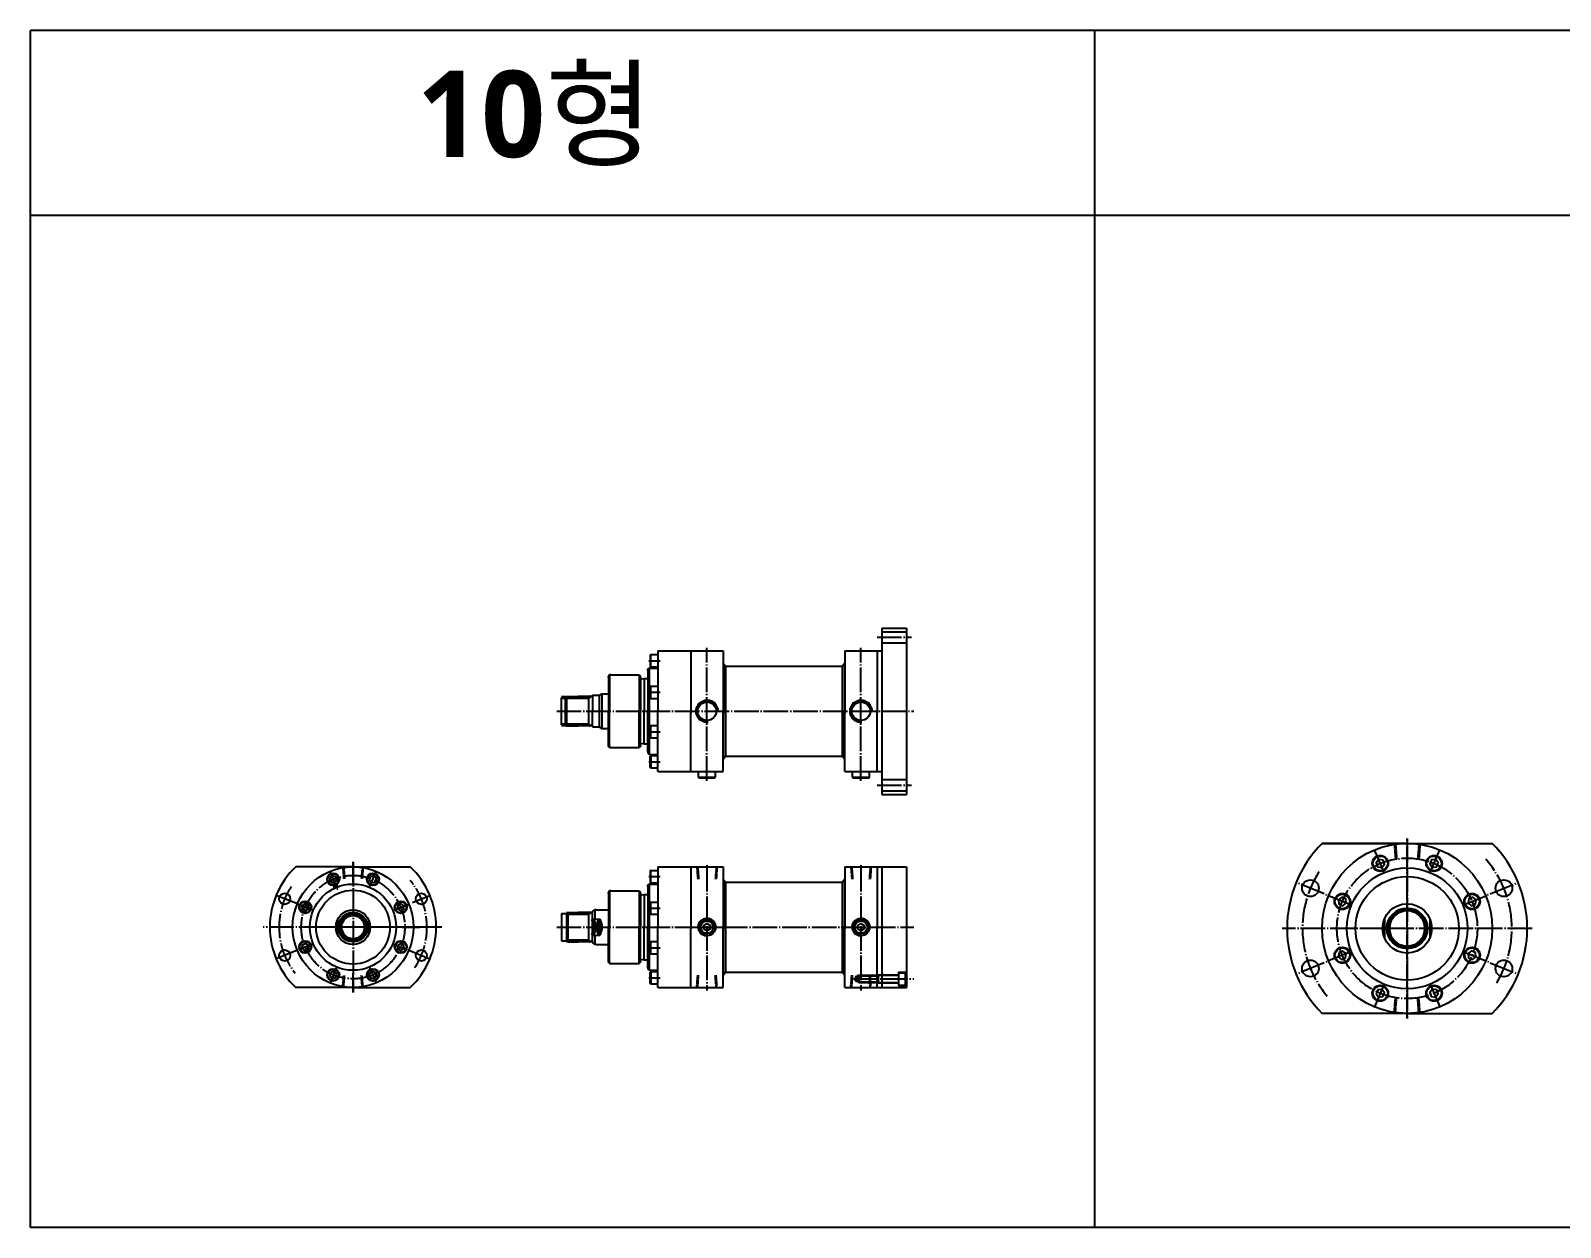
# Model space of a CAD drawing. Extents: x 0 to 5057, y -1057 to 1388.
# Drawn here: x 0 to 1242, y 0 to 971 of the extents above; entities that cross this region are included whole.
import ezdxf

# ---------------------------------------------------------------- set-up
doc = ezdxf.new("R2010")
doc.units = 0
doc.header["$PDMODE"] = 1
for name, pattern in [('CENTER', [24, 20, -1.5, 1, -1.5]), ('HIDDEN', [5, 3.5, -1.5]), ('HIDDENX2', [0.75, 0.5, -0.25])]:
    doc.linetypes.add(name, pattern=pattern)
doc.layers.get('0').update_dxf_attribs({"linetype": 'CONTINUOUS'})
doc.layers.get('DEFPOINTS').update_dxf_attribs({"linetype": 'CONTINUOUS'})
for name, color, linetype in [('1', 3, 'CONTINUOUS'), ('3', 2, 'HIDDEN'), ('HIDDEN', 2, 'HIDDEN'), ('ML', 3, 'CONTINUOUS')]:
    doc.layers.add(name, color=color, linetype=linetype)
doc.layers.add('Thick', color=7, linetype='CONTINUOUS', lineweight=50)
doc.styles.add('GHS', font='ROMANS', dxfattribs={"height": 2.5, "bigfont": 'GHS'})
doc.styles.add('문자', font='romans.shx')

msp = doc.modelspace()

# ---------------------------------------------------------------- linework, layer by layer
for p, q in [((5057.3, 971), (0, 971)), ((0, 0), (0, 971)), ((863.8, 0), (863.8, 971)), ((2781.8, 821), (0, 821)), ((2781.8, 0), (0, 0)), ((2781.8, 0), (0, 0))]:
    msp.add_line(p, q)
at = {"color": 3}
msp.add_line((435, 430.8), (435, 406.8), dxfattribs=at)
at = {"layer": '1'}
for p, q in [((503.4, 464.8), (503, 464.4)), ((503, 464.4), (503, 455.2)), ((503.4, 464.8), (509, 464.8)), ((503.4, 454.8), (503.4, 464.8)), ((509, 467.8), (509, 418.8)), ((493, 448.3), (494, 448.3)), ((494, 448.3), (494, 418.8)), ((494, 448.3), (495, 447.3)), ((495, 446.3), (495, 447.3)), ((501, 452.8), (502, 453.8)), ((501, 451.8), (501, 452.8)), ((501, 451.8), (501, 418.8)), ((502, 453.8), (502, 383.8)), ((503, 453.8), (502, 453.8)), ((502, 383.8), (502, 453.8)), ((503, 453.8), (509, 453.8)), ((503.4, 454.8), (509, 454.8)), ((495, 446.3), (495, 418.8)), ((495, 444.8), (498, 445.3)), ((498, 445.3), (498, 418.8)), ((498, 445.3), (501, 445.3)), ((498, 445.3), (501, 445.3)), ((503.4, 439.2), (503, 438.8)), ((503, 438.8), (503, 429.6)), ((503.4, 439.2), (509, 439.2)), ((503.4, 429.2), (503.4, 439.2)), ((503, 429.6), (503.4, 429.2)), ((503.4, 429.2), (509, 429.2)), ((494, 389.3), (494, 418.8)), ((494, 389.3), (494, 418.8)), ((495, 391.3), (495, 418.8)), ((495, 391.3), (495, 418.8)), ((498, 392.3), (498, 418.8)), ((498, 392.3), (498, 418.8)), ((501, 385.8), (501, 418.8)), ((501, 385.8), (501, 418.8)), ((509, 371.3), (509, 418.8)), ((509, 369.8), (509, 418.8)), ((503.4, 407.1), (503, 406.7)), ((503, 406.7), (503, 397.5)), ((503, 397.5), (503.4, 397.1)), ((503.4, 397.1), (503.4, 407.1)), ((503.4, 407.1), (509, 407.1)), ((493, 389.3), (494, 389.3)), ((493, 389.3), (494, 389.3)), ((494, 389.3), (495, 390.3)), ((494, 389.3), (495, 390.3)), ((495, 392.8), (498, 392.3)), ((495, 392.8), (498, 392.3)), ((495, 391.3), (495, 390.3)), ((495, 391.3), (495, 390.3)), ((498, 392.3), (501, 392.3)), ((498, 392.3), (501, 392.3)), ((498, 392.3), (501, 392.3)), ((498, 392.3), (501, 392.3)), ((501, 385.8), (501, 384.8)), ((501, 385.8), (501, 384.8)), ((503.4, 397.1), (509, 397.1)), ((501, 384.8), (501, 384.8)), ((501, 384.8), (502, 383.8)), ((501, 384.8), (502, 383.8)), ((503, 383.8), (502, 383.8)), ((502, 383.8), (502, 383.8)), ((503, 383.8), (502, 383.8)), ((503, 383.8), (509, 383.8)), ((503, 383.8), (509, 383.8)), ((503.4, 382.8), (503, 382.4)), ((503, 373.2), (503, 382.4)), ((503.4, 372.8), (503, 373.2)), ((503.4, 382.8), (503.4, 372.8)), ((503.4, 382.8), (509, 382.8)), ((503.4, 372.8), (509, 372.8)), ((674, 370), (674, 373.8)), ((674, 370), (674, 373.8)), ((542, 365.3), (542, 369.8)), ((542, 365.3), (542.5, 364.8)), ((542, 365.3), (556, 365.3)), ((542.5, 364.8), (555.5, 364.8)), ((555.5, 364.8), (556, 365.3)), ((556, 365.3), (556, 369.8)), ((667, 365.3), (667, 369.8)), ((667, 365.3), (681, 365.3)), ((667, 365.3), (667.5, 364.8)), ((667.5, 364.8), (680.5, 364.8)), ((680.5, 364.8), (681, 365.3)), ((681, 365.3), (681, 369.8)), ((261.7, 292.6), (308.1, 292.6)), ((503.4, 289.6), (503, 289.2)), ((503, 289.2), (503, 280)), ((503.4, 289.6), (509, 289.6)), ((503.4, 279.6), (503.4, 289.6)), ((509, 292.6), (509, 243.6)), ((501, 277.6), (502, 278.6)), ((501, 276.6), (501, 277.6)), ((501, 276.6), (501, 243.6)), ((503, 278.6), (502, 278.6)), ((502, 278.6), (502, 208.6)), ((503, 280), (503.4, 279.6)), ((503, 278.6), (509, 278.6)), ((503.4, 279.6), (509, 279.6)), ((498, 270.1), (501, 270.1)), ((498, 270.1), (501, 270.1)), ((498, 270.1), (498, 243.6)), ((503.4, 264), (503, 263.6)), ((503, 263.6), (503, 254.4)), ((503.4, 264), (509, 264)), ((503.4, 254), (503.4, 264)), ((461.9, 250.1), (461.9, 237.1)), ((503, 254.4), (503.4, 254)), ((503.4, 254), (509, 254)), ((498, 217.1), (498, 243.6)), ((501, 210.6), (501, 243.6)), ((509, 194.6), (509, 243.6)), ((551.5, 245.1), (551.5, 242.2)), ((551.5, 245), (551.5, 242.2)), ((676.5, 245.1), (676.5, 242.2)), ((676.5, 245), (676.5, 242.2)), ((503.4, 231.9), (503, 231.5)), ((503, 231.5), (503, 222.3)), ((503.4, 231.9), (509, 231.9)), ((503.4, 221.9), (503.4, 231.9)), ((498, 217.1), (501, 217.1)), ((498, 217.1), (501, 217.1)), ((503, 222.3), (503.4, 221.9)), ((503.4, 221.9), (509, 221.9)), ((501, 210.6), (501, 209.6)), ((501, 209.6), (501, 209.6)), ((501, 209.6), (502, 208.6)), ((503, 208.6), (502, 208.6)), ((502, 208.6), (502, 208.6)), ((503, 208.6), (509, 208.6)), ((503.4, 207.6), (503, 207.2)), ((503, 198), (503, 207.2)), ((503.4, 207.6), (509, 207.6)), ((503.4, 207.6), (503.4, 197.6)), ((503.4, 197.6), (503, 198)), ((503.4, 197.6), (509, 197.6))]:
    msp.add_line(p, q, dxfattribs=at)
for points in [[(243.9, 280.1), (246.8, 279.7), (248.5, 282), (247.4, 284.7), (244.5, 285.1), (242.8, 282.8)], [(248.5, 282), (246.8, 279.7), (243.9, 280.1), (242.8, 282.8), (244.5, 285.1), (247.4, 284.7)], [(274.9, 282), (276.7, 279.7), (279.6, 280.1), (280.7, 282.8), (278.9, 285.1), (276, 284.7)], [(223.3, 256.8), (225.6, 258.6), (225.2, 261.4), (222.5, 262.5), (220.3, 260.8), (220.6, 257.9)], [(225.2, 261.4), (225.6, 258.6), (223.3, 256.8), (220.6, 257.9), (220.3, 260.8), (222.5, 262.5)], [(298.2, 261.4), (297.9, 258.6), (300.1, 256.8), (302.8, 257.9), (303.2, 260.8), (300.9, 262.5)], [(551.5, 245), (549, 246.5), (546.5, 245), (546.5, 242.2), (549, 240.7), (551.5, 242.2)], [(551.5, 242.2), (549, 240.7), (546.5, 242.2), (546.5, 245), (549, 246.5), (551.5, 245)], [(676.5, 242.2), (674, 240.7), (671.5, 242.2), (671.5, 245), (674, 246.5), (676.5, 245)], [(225.2, 225.8), (225.6, 228.6), (223.3, 230.4), (220.6, 229.3), (220.3, 226.4), (222.5, 224.7)], [(223.3, 230.4), (225.6, 228.6), (225.2, 225.8), (222.5, 224.7), (220.3, 226.4), (220.6, 229.3)], [(300.1, 230.4), (297.9, 228.6), (298.2, 225.8), (300.9, 224.7), (303.2, 226.4), (302.8, 229.3)], [(248.5, 205.2), (246.8, 207.5), (243.9, 207.1), (242.8, 204.4), (244.5, 202.1), (247.4, 202.5)], [(279.6, 207.1), (276.7, 207.5), (274.9, 205.2), (276, 202.5), (278.9, 202.1), (280.7, 204.4)]]:
    msp.add_lwpolyline(points, close=True, dxfattribs=at)
for centre, radius in [((245.6, 282.4), 5), ((245.6, 282.4), 4.5), ((277.8, 282.4), 5), ((277.8, 282.4), 4.5), ((222.9, 259.7), 5), ((222.9, 259.7), 4.5), ((300.5, 259.7), 5), ((300.5, 259.7), 4.5), ((549, 243.6), 5.5), ((549, 243.6), 5.5), ((549, 243.6), 5.5), ((549, 243.6), 5.5), ((549, 243.6), 5), ((549, 243.6), 5), ((549, 243.6), 5), ((549, 243.6), 5), ((674, 243.6), 5.5), ((674, 243.6), 5), ((222.9, 227.5), 5), ((222.9, 227.5), 4.5), ((300.5, 227.5), 5), ((300.5, 227.5), 4.5), ((245.6, 204.8), 5), ((245.6, 204.8), 4.5), ((277.8, 204.8), 5), ((277.8, 204.8), 4.5)]:
    msp.add_circle(centre, radius, dxfattribs=at)
at = {"layer": '3', "color": 2, "linetype": 'HIDDENX2'}
for p, q in [((691, 483.3), (711, 483.3)), ((691, 474.3), (711, 474.3)), ((691, 363.3), (711, 363.3)), ((691, 354.3), (711, 354.3)), ((253.4, 291.9), (254.1, 282.7)), ((253.4, 291.9), (254.1, 282.7)), ((254.2, 292), (254.9, 282.7)), ((254.2, 292), (254.9, 282.7)), ((269.1, 292), (268.4, 282.7)), ((269.1, 292), (268.4, 282.7)), ((269.8, 291.9), (269.1, 282.7)), ((269.8, 291.9), (269.1, 282.7)), ((540.7, 292.6), (541.5, 282.6)), ((540.7, 292.6), (541.5, 282.6)), ((541.5, 292.6), (542.2, 282.6)), ((541.5, 292.6), (542.2, 282.6)), ((549, 294), (549, 290.1)), ((556.5, 292.6), (555.7, 282.6)), ((556.5, 292.6), (555.7, 282.6)), ((557.2, 292.6), (556.5, 282.6)), ((557.2, 292.6), (556.5, 282.6)), ((665.7, 292.6), (666.5, 282.6)), ((665.7, 292.6), (666.5, 282.6)), ((666.5, 292.6), (667.2, 282.6)), ((666.5, 292.6), (667.2, 282.6)), ((681.5, 292.6), (680.7, 282.6)), ((681.5, 292.6), (680.7, 282.6)), ((682.2, 292.6), (681.5, 282.6)), ((682.2, 292.6), (681.5, 282.6)), ((253.4, 195.3), (254.1, 204.5)), ((253.4, 195.3), (254.1, 204.5)), ((254.2, 195.2), (254.9, 204.5)), ((254.2, 195.2), (254.9, 204.5)), ((269.1, 195.2), (268.4, 204.5)), ((269.8, 195.3), (269.1, 204.5)), ((269.8, 195.3), (269.1, 204.5)), ((540.7, 194.6), (541.5, 204.6)), ((540.7, 194.6), (541.5, 204.6)), ((541.5, 194.6), (542.2, 204.6)), ((541.5, 194.6), (542.2, 204.6)), ((556.5, 194.6), (555.7, 204.6)), ((556.5, 194.6), (555.7, 204.6)), ((557.2, 194.6), (556.5, 204.6)), ((557.2, 194.6), (556.5, 204.6)), ((665.7, 194.6), (666.5, 204.6)), ((665.7, 194.6), (666.5, 204.6)), ((666.5, 194.6), (667.2, 204.6)), ((666.5, 194.6), (667.2, 204.6)), ((670.3, 204.1), (668.6, 201.6)), ((670.3, 199.1), (668.6, 201.6)), ((671.8, 204.1), (670.3, 204.1)), ((670.3, 201.6), (670.3, 204.1)), ((670.3, 201.6), (670.3, 199.1)), ((671.8, 199.1), (670.3, 199.1)), ((672.3, 204.6), (671.8, 204.1)), ((671.8, 199.1), (671.8, 204.1)), ((671.8, 204.1), (688.2, 204.1)), ((672.3, 198.6), (671.8, 199.1)), ((671.8, 199.1), (688.2, 199.1)), ((672.3, 198.6), (671.8, 199.1)), ((672.3, 204.6), (704.5, 204.6)), ((672.3, 204.6), (672.3, 198.6)), ((672.3, 204.6), (672.3, 204.6)), ((672.3, 201.6), (672.3, 204.6)), ((672.3, 201.6), (672.3, 198.6)), ((681.5, 194.6), (680.7, 204.6)), ((681.5, 194.6), (680.7, 204.6)), ((682.2, 194.6), (681.5, 204.6)), ((682.2, 194.6), (681.5, 204.6)), ((687, 204.9), (704.5, 204.9)), ((688.2, 198.6), (688.2, 204.6)), ((688.2, 204.1), (689.4, 204.6)), ((688.2, 199.1), (689.4, 198.6)), ((704.5, 207.1), (711, 207.1)), ((704.5, 207.1), (704.5, 196.1)), ((704.5, 206.6), (710.1, 206.6)), ((710.1, 206.6), (710.5, 206.2)), ((710.1, 196.6), (710.1, 206.6)), ((710.5, 206.2), (710.5, 197)), ((672.3, 198.6), (704.5, 198.6)), ((672.3, 198.6), (672.3, 198.6)), ((687, 198.3), (704.5, 198.3)), ((704.5, 196.6), (710.1, 196.6)), ((704.5, 196.1), (711, 196.1)), ((710.5, 197), (710.1, 196.6))]:
    msp.add_line(p, q, dxfattribs=at)
at = {"layer": 'DEFPOINTS', "color": 0, "linetype": 'ByBlock'}
for p in [(562, 467.8), (562, 369.8), (562, 292.6), (562, 291.1), (1185.1, 293.9), (1019.8, 242.6), (1066.2, 242.6), (1214.8, 242.6), (562, 194.6), (562, 194.6)]:
    msp.add_point(p, dxfattribs=at)
at = {"layer": 'HIDDEN', "linetype": 'HIDDENX2'}
for p, q in [((1106.8, 311.6), (1107.8, 298.6)), ((1107.8, 311.6), (1108.8, 298.6)), ((1126.8, 311.6), (1125.8, 298.6)), ((1127.8, 311.6), (1126.8, 298.6)), ((1106.8, 173.6), (1107.8, 186.6)), ((1107.8, 173.6), (1108.8, 186.6)), ((1126.8, 173.6), (1125.8, 186.6)), ((1127.8, 173.6), (1126.8, 186.6))]:
    msp.add_line(p, q, dxfattribs=at)
at = {"layer": 'ML'}
for p, q in [((691, 486.3), (691, 351.3)), ((691, 486.3), (711, 486.3)), ((711, 486.3), (711, 351.3)), ((509, 467.8), (562, 467.8)), ((536, 467.8), (536, 417.3)), ((562, 467.8), (562, 417.3)), ((661, 467.8), (661, 417.3)), ((661, 467.8), (691, 467.8)), ((687, 467.8), (687, 417.3)), ((687, 466.3), (687, 417.3)), ((687, 466.3), (687, 417.3)), ((470, 448.3), (469, 447.3)), ((469, 447.3), (469, 418.8)), ((469, 446.3), (469, 447.3)), ((470, 448.3), (470, 418.8)), ((470, 448.3), (493, 448.3)), ((471, 448.3), (470, 448.3)), ((562, 457.8), (564, 455.3)), ((562, 457.8), (564, 455.3)), ((564, 455.3), (659, 455.3)), ((564, 455.3), (564, 382.3)), ((564, 382.3), (564, 455.3)), ((564, 455.3), (564, 382.3)), ((661, 457.8), (659, 455.3)), ((661, 457.8), (659, 455.3)), ((659, 455.3), (659, 382.3)), ((659, 382.3), (659, 455.3)), ((659, 455.3), (659, 382.3)), ((431, 418.8), (431, 429.8)), ((431, 429.8), (434, 429.8)), ((434, 429.8), (435, 430.8)), ((434, 429.8), (434, 407.8)), ((435, 430.8), (444.5, 430.8)), ((456, 430.8), (444.5, 430.8)), ((456, 430.8), (444.5, 430.8)), ((452.8, 430.8), (452.8, 406.8)), ((456, 430.8), (456, 431.7)), ((456, 431.7), (461.6, 431.7)), ((456, 430.8), (456, 418.8)), ((461.6, 431.7), (463.6, 432.8)), ((461.6, 431.7), (461.6, 406)), ((463.6, 432.8), (469, 432.8)), ((463.6, 432.8), (463.6, 404.8)), ((431, 407.8), (431, 418.8)), ((431, 407.8), (431, 418.8)), ((456, 406.8), (456, 418.8)), ((456, 406.8), (456, 418.8)), ((469, 390.3), (469, 418.8)), ((469, 390.3), (469, 418.8)), ((470, 389.3), (470, 418.8)), ((470, 389.3), (470, 418.8)), ((536, 371.3), (536, 418.8)), ((536, 369.8), (536, 418.8)), ((562, 371.3), (562, 418.8)), ((562, 371.3), (562, 418.8)), ((562, 371.3), (562, 418.8)), ((562, 369.8), (562, 418.8)), ((661, 371.3), (661, 418.8)), ((661, 371.3), (661, 418.8)), ((661, 371.3), (661, 418.8)), ((661, 369.8), (661, 418.8)), ((687, 371.3), (687, 418.8)), ((687, 371.3), (687, 418.8)), ((687, 371.3), (687, 418.8)), ((687, 371.3), (687, 418.8)), ((687, 369.8), (687, 418.8)), ((431, 407.8), (434, 407.8)), ((434, 407.8), (435, 406.8)), ((435, 406.8), (444.5, 406.8)), ((435, 406.8), (444.5, 406.8)), ((456, 406.8), (444.5, 406.8)), ((456, 406.8), (444.5, 406.8)), ((456, 406.8), (444.5, 406.8)), ((456, 406.8), (444.5, 406.8)), ((456, 406.8), (456, 406)), ((456, 406), (461.6, 406)), ((461.6, 406), (463.6, 404.8)), ((463.6, 404.8), (469, 404.8)), ((463.6, 404.8), (469, 404.8)), ((469, 391.3), (469, 390.3)), ((469, 391.3), (469, 390.3)), ((470, 389.3), (469, 390.3)), ((470, 389.3), (469, 390.3)), ((470, 389.3), (493, 389.3)), ((471, 389.3), (470, 389.3)), ((470, 389.3), (493, 389.3)), ((471, 389.3), (470, 389.3)), ((564, 382.3), (562, 379.8)), ((562, 379.8), (564, 382.3)), ((564, 382.3), (562, 379.8)), ((564, 382.3), (659, 382.3)), ((659, 382.3), (661, 379.8)), ((661, 379.8), (659, 382.3)), ((659, 382.3), (661, 379.8)), ((509, 369.8), (562, 369.8)), ((661, 369.8), (691, 369.8)), ((691, 351.3), (711, 351.3)), ((1117.3, 311.6), (1048.4, 311.6)), ((1048.4, 311.6), (1117.3, 311.6)), ((1117.3, 311.6), (1186.2, 311.6)), ((261.7, 292.6), (215.3, 292.6)), ((509, 292.6), (562, 292.6)), ((536, 292.6), (536, 242.1)), ((536, 291.1), (536, 242.1)), ((562, 292.6), (562, 242.1)), ((562, 291.1), (562, 242.1)), ((661, 292.6), (661, 242.1)), ((661, 292.6), (711, 292.6)), ((661, 291.1), (661, 243.6)), ((661, 291.1), (661, 243.6)), ((661, 291.1), (661, 242.1)), ((687, 292.6), (687, 242.1)), ((687, 291.1), (687, 243.6)), ((687, 291.1), (687, 243.6)), ((687, 291.1), (687, 242.1)), ((691, 292.6), (691, 194.6)), ((711, 292.6), (711, 194.6)), ((562, 282.6), (564, 280.1)), ((562, 282.6), (564, 280.1)), ((562, 282.6), (564, 280.1)), ((564, 280.1), (564, 207.1)), ((564, 280.1), (564, 207.1)), ((564, 280.1), (564, 207.1)), ((564, 207.1), (564, 280.1)), ((564, 280.1), (659, 280.1)), ((661, 282.6), (659, 280.1)), ((661, 282.6), (659, 280.1)), ((661, 282.6), (659, 280.1)), ((659, 280.1), (659, 207.1)), ((659, 280.1), (659, 207.1)), ((659, 280.1), (659, 207.1)), ((659, 207.1), (659, 280.1)), ((470, 273.1), (469, 272.1)), ((469, 272.1), (469, 243.6)), ((469, 271.1), (469, 272.1)), ((470, 273.1), (493, 273.1)), ((471, 273.1), (470, 273.1)), ((470, 273.1), (470, 243.6)), ((493, 273.1), (494, 273.1)), ((494, 273.1), (495, 272.1)), ((494, 273.1), (494, 243.6)), ((495, 271.1), (495, 272.1)), ((495, 271.1), (495, 243.6)), ((495, 269.6), (498, 270.1)), ((249.2, 249.9), (249.2, 237.3)), ((274.2, 249.9), (274.2, 237.3)), ((431, 254.6), (435, 254.6)), ((431, 254.6), (431, 232.6)), ((436, 255.6), (435, 254.6)), ((435, 254.6), (435, 232.6)), ((436, 255.6), (444.5, 255.6)), ((436, 255.6), (436, 231.6)), ((456, 255.6), (444.5, 255.6)), ((452.8, 255.6), (452.8, 231.6)), ((456, 256.4), (458, 257.6)), ((456, 255.6), (456, 256.4)), ((456, 231.6), (456, 255.6)), ((456, 250.1), (461.9, 250.1)), ((459, 257.6), (458, 257.6)), ((458, 257.6), (458, 250.1)), ((459, 257.6), (469, 257.6)), ((1098.8, 250.2), (1098.8, 235)), ((1135.8, 250.2), (1135.8, 235)), ((456, 237.1), (461.9, 237.1)), ((458, 237.1), (458, 229.6)), ((469, 215.1), (469, 243.6)), ((470, 214.1), (470, 243.6)), ((494, 214.1), (494, 243.6)), ((495, 216.1), (495, 243.6)), ((536, 194.6), (536, 243.6)), ((562, 196.1), (562, 243.6)), ((562, 196.1), (562, 243.6)), ((562, 196.1), (562, 243.6)), ((562, 196.1), (562, 243.6)), ((562, 194.6), (562, 243.6)), ((661, 196.1), (661, 243.6)), ((661, 196.1), (661, 243.6)), ((661, 196.1), (661, 243.6)), ((661, 196.1), (661, 243.6)), ((661, 194.6), (661, 243.6)), ((687, 204.9), (687, 243.6)), ((687, 204.9), (687, 243.6)), ((687, 194.6), (687, 243.6)), ((431, 232.6), (435, 232.6)), ((436, 231.6), (435, 232.6)), ((436, 231.6), (444.5, 231.6)), ((456, 231.6), (444.5, 231.6)), ((456, 231.6), (456, 230.8)), ((456, 230.8), (458, 229.6)), ((459, 229.6), (458, 229.6)), ((459, 229.6), (469, 229.6)), ((469, 216.1), (469, 215.1)), ((470, 214.1), (469, 215.1)), ((470, 214.1), (493, 214.1)), ((471, 214.1), (470, 214.1)), ((493, 214.1), (494, 214.1)), ((494, 214.1), (495, 215.1)), ((495, 217.6), (498, 217.1)), ((495, 216.1), (495, 215.1)), ((1168.8, 218.1), (1170.4, 217.4)), ((564, 207.1), (562, 204.6)), ((564, 207.1), (562, 204.6)), ((564, 207.1), (562, 204.6)), ((562, 204.6), (564, 207.1)), ((564, 207.1), (659, 207.1)), ((659, 207.1), (661, 204.6)), ((659, 207.1), (661, 204.6)), ((659, 207.1), (661, 204.6)), ((661, 204.6), (659, 207.1)), ((261.7, 194.6), (215.3, 194.6)), ((261.7, 194.6), (308.1, 194.6)), ((509, 194.6), (562, 194.6)), ((661, 194.6), (711, 194.6)), ((1117.3, 173.6), (1048.4, 173.6)), ((1117.3, 173.6), (1186.2, 173.6))]:
    msp.add_line(p, q, dxfattribs=at)
at = {"layer": 'ML', "color": 1, "linetype": 'CENTER'}
for p, q in [((687, 478.8), (715, 478.8)), ((501.9, 459.8), (511.1, 459.8)), ((549, 362.3), (549, 470.3)), ((674, 362.3), (674, 470.3)), ((501.9, 434.2), (511.1, 434.2)), ((427, 418.8), (716.8, 418.8)), ((501.9, 402.1), (511.1, 402.1)), ((501.9, 377.8), (511.1, 377.8)), ((687, 358.8), (715, 358.8)), ((1117.3, 315.6), (1117.3, 169.6)), ((1117.3, 169.6), (1117.3, 315.6)), ((1098.6, 287.9), (1090.9, 306.4)), ((1136.1, 287.9), (1143.7, 306.4)), ((248, 276.6), (243.3, 288.2)), ((261.7, 296.6), (261.7, 190.8)), ((261.7, 279.7), (261.7, 296.6)), ((261.7, 296.6), (261.7, 289.7)), ((261.7, 296.6), (261.7, 289.5)), ((261.7, 294), (261.7, 290.1)), ((275.4, 276.6), (280.2, 288.2)), ((549, 292.5), (549, 192.1)), ((674, 294), (674, 290.1)), ((674, 294), (674, 290.1)), ((674, 292.5), (674, 288.6)), ((674, 292.5), (674, 192.1)), ((501.9, 284.6), (511.1, 284.6)), ((1072, 261.4), (1027.2, 279.9)), ((1162.6, 261.4), (1207.4, 279.9)), ((216.5, 262.4), (199.4, 269.4)), ((216.5, 262.4), (206.3, 266.6)), ((228.7, 257.3), (217.1, 262.1)), ((294.7, 257.3), (306.3, 262.1)), ((310, 263.6), (324.1, 269.4)), ((501.9, 259), (511.1, 259)), ((333.7, 243.6), (188.7, 243.6)), ((316, 243.6), (219, 243.6)), ((301.5, 243.6), (316, 243.6)), ((427, 243.6), (562, 243.6)), ((562, 243.6), (716.8, 243.6)), ((1218.8, 242.6), (1015.8, 242.6)), ((216.5, 224.8), (199.4, 217.8)), ((228.7, 229.9), (218.3, 225.6)), ((294.7, 229.9), (305.1, 225.6)), ((307, 224.8), (324.1, 217.8)), ((501.9, 226.9), (511.1, 226.9)), ((1072, 223.9), (1027.2, 205.3)), ((1162.6, 223.9), (1207.4, 205.3)), ((248, 210.6), (243.3, 199)), ((261.7, 190.6), (261.7, 206)), ((275.4, 210.6), (280.2, 199)), ((501.9, 202.6), (511.1, 202.6)), ((668, 201.6), (716.8, 201.6)), ((1098.6, 197.4), (1090.9, 178.9)), ((1136.1, 197.4), (1143.7, 178.9))]:
    msp.add_line(p, q, dxfattribs=at)
at = {"layer": 'ML', "color": 7}
for p, q in [((564, 382.3), (659, 382.3)), ((564, 280.1), (659, 280.1)), ((564, 207.1), (659, 207.1)), ((564, 207.1), (659, 207.1))]:
    msp.add_line(p, q, dxfattribs=at)
at = {"layer": 'ML', "color": 2}
for p, q in [((456, 255.6), (444.5, 255.6)), ((456, 231.6), (444.5, 231.6))]:
    msp.add_line(p, q, dxfattribs=at)
at = {"layer": 'ML', "color": 6, "linetype": 'HIDDENX2'}
msp.add_line((269.1, 195.2), (268.4, 204.5), dxfattribs=at)
at = {"layer": 'ML'}
for points in [[(1097.7, 298), (1094.3, 298.5), (1092.1, 295.8), (1093.3, 292.6), (1096.7, 292.1), (1098.9, 294.7)], [(1142.6, 295.6), (1140.5, 298.5), (1137.1, 298.1), (1135.7, 294.9), (1137.7, 292.1), (1141.2, 292.5)], [(1064.3, 267.9), (1061.5, 265.8), (1061.8, 262.4), (1065, 261), (1067.8, 263), (1067.5, 266.5)], [(1172.7, 262.3), (1173.2, 265.7), (1170.5, 267.9), (1167.3, 266.6), (1166.7, 263.2), (1169.4, 261)], [(1062, 223), (1061.4, 219.6), (1064.1, 217.4), (1067.3, 218.6), (1067.9, 222.1), (1065.2, 224.2)], [(1170.3, 217.4), (1173.1, 219.4), (1172.8, 222.8), (1169.6, 224.3), (1166.8, 222.2), (1167.2, 218.8)], [(1092.1, 189.6), (1094.1, 186.8), (1097.5, 187.2), (1098.9, 190.3), (1096.9, 193.1), (1093.5, 192.8)], [(1136.9, 187.3), (1140.4, 186.7), (1142.5, 189.4), (1141.3, 192.7), (1137.9, 193.2), (1135.7, 190.5)]]:
    msp.add_lwpolyline(points, close=True, dxfattribs=at)
for centre, radius in [((549, 418.8), 7.5), ((674, 418.8), 7.5), ((1117.3, 242.6), 69), ((1095.5, 295.3), 6.5), ((1095.5, 295.3), 6), ((1139.1, 295.3), 6.5), ((1139.1, 295.3), 6), ((261.7, 243.6), 49), ((1117.3, 242.6), 49), ((261.7, 243.6), 35), ((261.7, 243.6), 30), ((1038.8, 275.2), 6.75), ((1117.3, 242.6), 42), ((1195.8, 275.2), 6.75), ((206.3, 266.6), 4.5), ((206.3, 266.6), 4.5), ((317.2, 266.6), 4.5), ((317.2, 266.6), 4.5), ((1064.7, 264.4), 6.5), ((1064.7, 264.4), 6), ((1117.3, 242.6), 20), ((1170, 264.4), 6.5), ((1170, 264.4), 6), ((261.7, 243.6), 14), ((261.7, 243.6), 12), ((549, 243.6), 7), ((549, 243.6), 7), ((674, 243.6), 7), ((674, 243.6), 7), ((1117.3, 242.6), 16.5), ((206.3, 220.6), 4.5), ((317.2, 220.6), 4.5), ((317.2, 220.6), 4.5), ((1064.7, 220.8), 6.5), ((1064.7, 220.8), 6), ((1170, 220.8), 6.5), ((1170, 220.8), 6), ((1038.8, 210.1), 6.75), ((1195.8, 210.1), 6.75), ((1095.5, 190), 6.5), ((1095.5, 190), 6), ((1139.1, 190), 6.5), ((1139.1, 190), 6)]:
    msp.add_circle(centre, radius, dxfattribs=at)
at = {"layer": 'ML', "color": 1, "linetype": 'CENTER'}
for centre, radius in [((1117.3, 242.6), 57), ((261.7, 243.6), 42)]:
    msp.add_circle(centre, radius, dxfattribs=at)
at = {"layer": 'ML'}
for centre, radius, start, end in [((1117.3, 242.6), 97.5, 134.9525, 225.0475), ((1117.3, 242.6), 97.5, 314.9525, 45.0475), ((261.7, 243.6), 67.5, 133.4541, 226.5459), ((261.7, 243.6), 67.5, 313.4541, 46.5459), ((452.9, 243.6), 11.1, 324.0145, 35.9855)]:
    msp.add_arc(centre, radius, start, end, dxfattribs=at)
at = {"layer": 'ML', "color": 1, "linetype": 'CENTER'}
for centre, radius, start, end in [((1117.3, 242.6), 85, 328.708, 41.2875), ((1117.3, 242.6), 85, 147.2265, 220.2973), ((261.7, 243.6), 60, 146.6721, 218.3385), ((261.7, 243.6), 60, 326.6214, 39.2211)]:
    msp.add_arc(centre, radius, start, end, dxfattribs=at)
at = {"layer": 'Thick'}
for p, q in [((431, 429.8), (452.8, 429.8)), ((452.8, 429.8), (454.5, 430.8)), ((431, 407.8), (452.8, 407.8)), ((452.8, 407.8), (454.5, 406.8)), ((435, 254.6), (452.8, 254.6)), ((452.8, 254.6), (454.5, 255.6)), ((461.9, 250.1), (456, 237.1)), ((456, 250.1), (461.9, 237.1)), ((435, 232.6), (452.8, 232.6)), ((452.8, 232.6), (454.5, 231.6))]:
    msp.add_line(p, q, dxfattribs=at)
for centre, radius in [((261.7, 243.6), 10), ((1117.3, 242.6), 15)]:
    msp.add_circle(centre, radius, dxfattribs=at)
for centre, radius, start, end in [((549, 418.8), 8.3, 0.0894, 276.0508), ((674, 418.8), 8.3, 0.1788, 274.8483), ((549, 243.6), 6.5, 351.8918, 270), ((674, 243.6), 6.5, 351.8918, 270)]:
    msp.add_arc(centre, radius, start, end, dxfattribs=at)

# ---------------------------------------------------------------- texts
at = {"insert": (313.5, 938.4), "char_height": 70, "attachment_point": 1, "style": '문자'}
msp.add_mtext_dynamic_manual_height_columns('{\\fMalgun Gothic|b1|i0|c129|p50;10형}', width=386.572, gutter_width=16, heights=[-92.9], dxfattribs=at)
at = {"layer": 'ML', "style": 'GHS'}
msp.add_text('H', height=5, dxfattribs=at).set_placement((245.1, 274))

doc.saveas('drawing.dxf')
